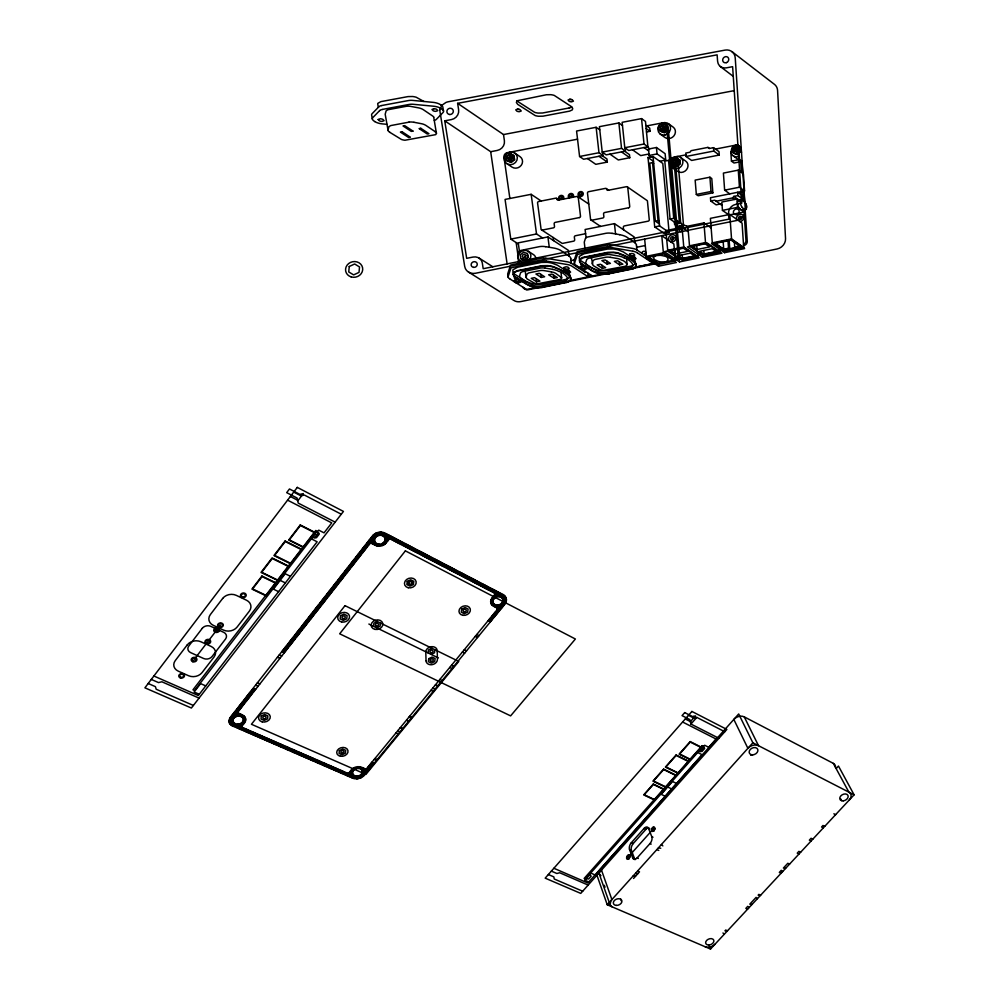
<?xml version="1.0" encoding="UTF-8"?>
<svg xmlns="http://www.w3.org/2000/svg" width="999" height="999" viewBox="0 0 999 999"><rect width="100%" height="100%" fill="white"/><g stroke="black" fill="none" stroke-linecap="round" stroke-linejoin="round"><path stroke-width="1.5" d="M373.564 626.311L373.901 623.189L377.335 621.578M380.432 623.101L380.082 626.223L376.648 627.822M428.121 652.946L428.509 649.899L431.88 648.326M434.865 649.787L434.478 652.822L431.106 654.395M513.361 274.35L514.46 272.402L517.282 271.116L541.87 266.134L547.652 266.021A31.568 28.047 -26.9 0 1 552.784 266.908C559.328 269.48 568.406 272.402 570.916 279.27A2.31 2.048 -29.3 0 1 570.604 280.195M514.622 276.673L526.535 284.315L531.743 286.288A32.093 28.834 -28.4 0 0 536.9 287.163L542.682 287.025L566.308 282.23C580.069 277.984 558.653 268.406 552.772 266.483A31.731 28.197 -26.9 0 0 547.602 265.597L541.795 265.709L517.045 270.717L513.736 272.452L513.611 275.437M580.881 266.596L580.869 267.195A2.06 1.836 -30.7 0 0 581.493 267.707L581.855 267.894A6.181 5.507 -31 0 0 584.103 268.331L585.701 267.957L585.751 267.095M630.044 256.606L628.895 257.705L630.669 259.128A9.041 7.992 -34.3 0 0 633.179 259.615L636.126 258.666L634.365 256.943A9.003 7.93 -33.4 0 0 631.855 256.443L629.969 257.205A2.06 1.823 -33.9 0 0 630.581 257.717L630.931 257.917A6.169 5.445 -34.2 0 0 633.154 258.341L634.74 257.979L634.802 257.118M570.417 276.985L565.946 279.383L542.295 284.178L536.513 284.303A32.13 28.884 -28.5 0 1 531.343 283.441L526.136 281.456L515.509 274.75A9.953 8.954 -26.5 0 1 513.374 272.952M635.764 263.661L631.318 266.034L607.941 270.779L602.247 270.891A32.005 28.496 -33.4 0 1 597.177 270.017L592.082 268.032L581.755 261.313A9.903 8.829 -31.6 0 1 579.695 259.503M514.772 280.045L513.636 281.156L515.509 282.567A9.116 8.179 -26.1 0 0 518.106 283.054L521.091 282.093L519.23 280.369A9.078 8.117 -25.3 0 0 516.633 279.87L514.722 280.644A2.073 1.861 -25.7 0 0 515.359 281.156L515.734 281.356A6.206 5.569 -26 0 0 518.031 281.78L519.642 281.406L519.68 280.544M564.46 269.942L563.311 271.041L565.147 272.465A9.078 8.104 -29.9 0 0 567.707 272.952L570.616 272.14L568.856 270.267A9.041 8.042 -29.1 0 0 566.296 269.78L564.398 270.542A2.073 1.848 -29.5 0 0 565.022 271.054M570.604 280.195L567.807 282.08A11.788 10.502 -29.3 0 1 566.183 282.517L543.631 287.138M297.752 500.911L303.334 493.606L299.862 494.368L289.473 488.973L286.688 492.644L297.078 498.014L298.214 503.084L335.152 522.14M194.068 659.627L220.417 625.237M277.41 580.244L315.759 530.494L317.22 531.243L278.883 580.956L261.014 572.427L272.103 557.954L288.798 566.208L277.722 580.581M729.794 193.856L724.637 190.172L723.401 173.089L738.273 170.142L743.431 173.888L744.555 190.921L710.451 197.727L710.714 201.011L714.76 200.2L716.196 201.211L732.629 197.927L733.865 196.391L737.874 195.592L743.219 199.425L739.023 200.462M718.93 738.311L690.933 724.05L696.815 717.394L724.787 731.743M635.089 859.652A5.145 2.935 -66.8 0 1 634.615 858.853L632.717 858.004L629.52 849.525A5.12 2.91 -66.6 0 1 631.343 842.694L644.068 828.446A5.12 2.935 -66.3 0 1 648.488 828.296L649.899 828.945M634.615 858.853L631.405 850.374A5.107 2.91 -66.6 0 1 633.229 843.556L645.941 829.32A5.12 2.935 -66.3 0 1 648.851 827.834M628.171 857.042L653.121 829.145M632.717 858.004A5.145 2.935 -66.8 0 0 637.125 857.929L649.987 843.581A5.157 2.96 -66.5 0 0 651.798 836.687L648.488 828.296M607.242 904.757L752.871 742.794L738.698 713.96L596.415 873.725L607.242 904.757L710.501 949.05L854.095 794.817L838.473 766.058L836.363 768.356M633.541 878.471L639.51 871.84L637.599 870.991M378.933 106.718L372.127 113.686A1.711 1.636 -13.4 0 0 371.628 115.11L372.365 119.006A2.16 2.06 -13.7 0 0 372.502 119.443L372.577 119.593A6.131 5.869 -14.3 0 0 374.762 121.516M379.632 110.627L372.839 117.582A1.711 1.636 -13.6 0 0 372.34 119.006M677.235 228.546L678.533 227.26A6.381 5.594 -37.5 0 1 687.861 227.435M676.286 229.77L677.26 228.808M517.045 100.787L516.358 102.497L517.719 104.371L535.177 115.572A21.154 19.793 -40 0 0 538.573 116.259L542.981 116.171L569.617 111.126L572.34 109.865L572.727 108.466L571.416 106.618L554.22 95.392A21.004 19.568 -38.4 0 0 550.824 94.68L546.391 94.755L517.045 100.787A7.992 7.53 -38.5 0 0 517.732 101.498L534.752 112.388A21.179 19.83 -40.3 0 0 538.161 113.087L542.569 112.999L569.243 107.954M506.955 160.727L510.864 162.025L514.21 159.328L513.648 155.32L509.74 154.008L506.393 156.718L506.955 160.727L511.388 162.375L514.735 159.678L513.648 155.32M660.414 131.156L664.123 132.467L667.482 129.795L667.12 125.799L663.398 124.488L660.052 127.16L660.414 131.156L664.61 132.817L667.956 130.145L667.12 125.799M520.829 258.641L524.6 259.802L527.847 257.218L527.322 253.459L523.538 252.285L520.292 254.87L520.829 258.641L525.099 260.127L528.346 257.542L527.322 253.459M679.495 159.678L679.832 163.574L676.997 166.546L680.307 163.923L679.969 160.015L675.836 158.404L672.514 161.039L673.788 168.444A6.543 5.832 -41.4 0 1 672.752 158.591M738.024 147.04L736.588 146.528L733.266 149.163L733.541 153.059L737.112 154.321L738.448 153.272M733.541 153.059L737.574 154.67L738.498 153.946M679.12 229.196L681.842 227.048L684.839 228.047M595.579 272.527A30.919 27.497 -33.2 0 0 602.26 273.963L604.87 274.113A20.417 18.119 -32.6 0 0 609.19 273.751L631.493 269.168A11.738 10.352 -33.7 0 0 633.104 268.743L635.888 266.858A2.298 2.023 -33.5 0 0 636.213 265.934C634.815 258.916 624.999 255.744 618.618 253.134A31.593 27.835 -31.4 0 0 613.548 252.235L607.829 252.335L584.215 257.093C581.643 257.243 577.797 259.765 580.182 262.537M514.922 277.073L514.173 277.71L514.91 278.596A5.907 5.307 -26 0 0 518.106 279.183M595.579 272.515C591.545 271.753 577.959 259.852 581.093 265.147A5.882 5.245 -31.1 0 0 584.24 265.746M743.206 200.799A3.309 2.872 -41.1 0 0 741.458 200.05L740.309 201.711L740.783 204.745A14.098 12.188 -41.7 0 0 742.307 207.53M727.197 931.118L724.999 930.793L725.699 930.032L727.472 930.818M752.01 904.457L749.812 904.132L756.081 897.389L757.417 898.663M760.351 895.504L758.154 895.166L758.878 894.392L760.639 895.204M785.564 868.431L783.366 868.069L787.824 863.286L789.572 864.123M633.141 875.948L635.489 876.31M658.403 847.864L660.751 848.238M696.815 717.394L693.905 718.106L688.486 715.334M332.28 769.267L336.201 768.318M333.928 769.979L337.849 769.03M376.923 759.914L374.188 759.44M335.564 770.691L339.485 769.742M337.212 771.415L341.121 770.466M371.116 763.186L373.414 762.624M338.848 772.127L342.757 771.178M352.372 768.843L360.402 766.895M369.98 764.56L373.876 763.623L372.065 762.025M340.484 772.839L344.393 771.89M351.086 770.254L354.657 769.392M358.616 768.431L362.187 767.569M368.856 765.946L372.739 764.997M342.12 773.551L346.029 772.602M349.95 771.64L353.109 770.878M360.651 769.043L363.798 768.281M367.719 767.319L371.603 766.383M343.756 774.25L347.652 773.301M348.826 773.026L352.572 772.115M361.675 769.904L365.422 768.993M366.583 768.706L370.467 767.756M345.379 774.962L352.535 773.226M362.212 770.878L369.343 769.143M347.015 775.674L352.897 774.237M362.337 771.94L368.206 770.516M348.639 776.385L353.696 775.149M362.038 773.126L367.07 771.89M350.274 777.085L355.157 775.898M361.076 774.462L365.946 773.276M351.898 777.796L364.81 774.65M353.634 778.471L363.574 776.048M356.668 778.833L361.026 777.771M302.385 756.268L306.356 755.319M304.058 757.005L308.029 756.043M305.731 757.729L309.702 756.767M307.405 758.453L311.363 757.504M309.078 759.178L313.037 758.229M310.739 759.902L314.697 758.953M312.412 760.626L316.371 759.677M314.073 761.35L318.032 760.401M315.746 762.075L319.692 761.126M317.407 762.799L321.353 761.85M319.068 763.523L323.002 762.574M320.716 764.247L324.663 763.286M322.377 764.959L326.311 764.01M324.038 765.684L327.972 764.735M325.686 766.408L329.62 765.446M327.335 767.12L331.268 766.171M328.983 767.831L332.917 766.882M330.632 768.556L334.565 767.607M271.89 743.019L275.911 742.057M273.601 743.768L277.622 742.806M275.312 744.505L279.32 743.543M277.01 745.242L281.031 744.292M278.721 745.991L282.729 745.029M280.419 746.728L284.428 745.766M282.118 747.464L286.126 746.503M283.816 748.201L287.824 747.24M411.551 717.769L408.816 717.27M285.514 748.938L289.51 747.989M287.213 749.675L291.209 748.726M288.898 750.411L292.894 749.462M290.597 751.148L294.58 750.187M292.282 751.885L296.266 750.923M293.968 752.622L297.952 751.66M295.654 753.346L299.638 752.397M402.834 728.383L400.099 727.896M297.34 754.083L301.323 753.121M299.026 754.807L302.997 753.858M300.699 755.544L304.67 754.582M240.796 729.507L244.867 728.533M242.532 730.257L246.603 729.295M244.28 731.018L248.339 730.057M437.937 685.664L435.202 685.139M246.016 731.768L250.075 730.806M247.752 732.529L251.81 731.568M249.488 733.278L253.546 732.317M251.224 734.04L255.282 733.079M252.959 734.789L257.005 733.828M254.695 735.539L258.741 734.577M256.418 736.288L260.464 735.326M258.142 737.05L262.188 736.088M259.865 737.799L263.911 736.837M261.588 738.548L265.634 737.587M263.311 739.285L267.345 738.323M265.035 740.034L269.068 739.073M266.745 740.783L270.779 739.822M268.469 741.533L272.49 740.571M270.18 742.269L274.201 741.32M235.577 710.664L239.685 709.702M234.44 712.125L238.536 711.151M233.291 713.573L237.4 712.612M232.155 715.034L238.998 713.423M231.019 716.483L240.747 714.198M230.007 717.906L236.613 716.358M237.587 716.121L242.495 714.972M229.395 719.243L233.828 718.194M240.984 716.508L243.868 715.821M229.083 720.504L233.104 719.542M242.32 717.369L244.792 716.795M229.033 721.69L232.979 720.754M243.057 718.381L245.379 717.831M229.258 722.814L233.291 721.865M243.356 719.492A5.232 4.033 -10 0 0 235.277 716.945A5.232 4.033 -10 0 0 235.864 723.925A5.232 4.033 -10 0 0 243.356 719.492L245.692 718.943M229.695 723.763L231.93 725.649L352.635 778.121A8.504 6.431 -14.2 0 0 364.298 775.274L504.72 604.395A8.716 7.005 -19.4 0 0 503.096 594.58L385.052 533.104A9.116 7.542 -14.5 0 0 372.452 535.914L230.719 716.87A10.839 8.367 -10.1 0 0 229.62 718.668L229.021 721.34L229.695 723.763L234.028 722.876M243.232 720.691L245.704 720.117M230.632 724.849L235.352 723.738M242.52 722.04L245.392 721.365M232.043 725.699L238.661 724.138M239.835 723.85L244.643 722.714M233.791 726.46L243.506 724.163M235.552 727.222L242.37 725.611M237.3 727.984L241.371 727.022M239.048 728.746L243.119 727.771M252.772 688.711L255.719 689.248M251.636 690.172L255.132 689.347M250.474 691.645L254.595 690.684M249.325 693.106L253.446 692.145M248.177 694.58L252.297 693.618M247.028 696.041L251.136 695.079M245.879 697.514L249.987 696.553M244.73 698.975L248.838 698.014M243.581 700.436L247.702 699.475M242.445 701.897L246.553 700.936M241.296 703.371L245.404 702.397M240.147 704.832L244.256 703.858M239.011 706.293L243.107 705.319M237.862 707.754L241.97 706.78M236.726 709.203L240.821 708.241M497.814 608.878L501.798 607.954M496.603 610.352L500.586 609.44M495.392 611.825L499.375 610.913M494.193 613.311L498.164 612.387M492.982 614.772L496.953 613.861M491.77 616.246L495.741 615.322M490.559 617.719L494.53 616.795M489.36 619.193L493.319 618.269M492.12 619.742L488.236 620.641L490.447 621.765M489.835 621.453L490.909 621.203M294.73 635.139L298.876 634.19M489.26 590.397L493.269 589.472M293.556 636.638L297.702 635.689M490.884 591.233L494.88 590.309M292.382 638.149L296.528 637.187M492.495 592.07L496.503 591.146M291.196 639.647L295.342 638.698M494.105 592.907L498.114 591.982M290.022 641.146L294.168 640.197M495.429 593.818L499.712 592.819M288.848 642.644L292.994 641.695M494.205 595.304L501.323 593.656M287.675 644.155L291.82 643.194M492.994 596.79L502.934 594.492M286.501 645.654L290.647 644.692M491.808 598.264L495.729 597.365M498.826 596.653L504.308 595.379M285.327 647.14L289.473 646.191M491.046 599.65L493.768 599.025M501.173 597.315L505.257 596.366M284.153 648.638L288.299 647.689M490.696 600.936L493.081 600.387M502.26 598.264L505.906 597.414M282.979 650.137L287.125 649.175M490.659 602.147L492.919 601.623M502.834 599.45A5.107 4.108 -19.4 0 1 496.366 605.044A5.107 4.108 -19.4 0 1 494.58 598.139A5.107 4.108 -19.4 0 1 502.834 599.45L506.306 598.526M282.23 651.535L285.951 650.674M490.896 603.296L493.181 602.772M502.934 600.511L506.456 599.7M283.229 652.522L284.777 652.172M491.421 604.37L493.868 603.808M502.634 601.785L506.368 600.911M492.282 605.382L495.192 604.707M501.698 603.196L506.018 602.197M279.033 655.182L281.98 655.744M493.531 606.243L498.064 608.578L366.109 769.292L361.526 767.269A7.255 5.495 -14.2 0 0 351.536 769.705L348.339 773.601L241.296 726.985L244.505 722.901A7.617 5.882 -10 0 0 242.295 714.872L237.337 712.687L370.479 542.857L375.399 545.392A7.78 6.431 -14.5 0 0 386.126 542.994L389.598 538.573L495.554 593.656L492.107 597.864A7.43 5.969 -19.4 0 0 493.531 606.243L505.332 603.546M495.192 607.092L504.22 605.007M496.79 607.916L503.009 606.48M313.686 610.938L317.844 609.989M463.149 576.81L467.207 575.886M312.487 612.462L316.658 611.513M464.797 577.672L468.843 576.748M311.301 613.985L315.459 613.024M466.433 578.521L470.492 577.597M310.115 615.496L314.273 614.547M468.081 579.383L472.127 578.458M308.928 617.02L313.087 616.058M469.717 580.232L473.763 579.308M307.742 618.531L311.9 617.582M471.366 581.081L475.399 580.157M306.556 620.042L310.714 619.093M473.002 581.93L477.035 581.006M305.369 621.553L309.528 620.604M474.637 582.779L478.671 581.855M304.183 623.076L308.341 622.115M476.261 583.628L480.294 582.704M302.997 624.587L307.155 623.626M477.897 584.477L481.93 583.553M301.81 626.098L305.969 625.137M479.52 585.327L483.553 584.403M300.637 627.609L304.782 626.648M481.156 586.176L485.177 585.252M299.45 629.108L303.609 628.159M482.779 587.025L486.8 586.101M298.276 630.619L302.422 629.67M484.403 587.862L488.424 586.937M297.09 632.13L301.236 631.168M486.026 588.711L490.034 587.787M295.916 633.628L300.062 632.679M487.649 589.547L491.658 588.623M332.829 586.5L337 585.551M436.563 562.999L440.659 562.062M331.618 588.036L335.801 587.087M438.236 563.861L442.332 562.937M330.419 589.572L334.603 588.623M439.91 564.735L444.006 563.811M329.22 591.108L333.391 590.159M441.583 565.609L445.679 564.672M328.022 592.632L332.192 591.683M443.256 566.47L447.34 565.546M326.823 594.168L330.994 593.219M444.917 567.345L449.013 566.408M325.624 595.691L329.795 594.742M446.59 568.206L450.674 567.282M324.425 597.227L328.596 596.278M448.251 569.068L452.335 568.144M323.226 598.751L327.397 597.802M449.912 569.942L453.996 569.005M322.04 600.274L326.198 599.325M451.573 570.804L455.656 569.867M320.841 601.81L325 600.861M453.234 571.665L457.305 570.741M319.643 603.334L323.813 602.385M454.895 572.527L458.966 571.603M318.456 604.857L322.615 603.908M456.543 573.389L460.614 572.452M317.257 606.381L321.416 605.431M458.204 574.238L462.262 573.314M316.071 607.904L320.229 606.955M459.852 575.099L463.911 574.175M314.872 609.427L319.031 608.466M461.501 575.961L465.559 575.037M352.16 561.813L356.356 560.864M409.49 548.926L413.636 547.989M350.949 563.361L355.144 562.412M411.188 549.812L415.334 548.876M349.737 564.91L353.921 563.96M412.899 550.699L417.045 549.762M348.526 566.458L352.709 565.509M414.597 551.585L418.743 550.649M347.315 568.006L351.498 567.057M416.296 552.459L420.442 551.535M346.104 569.555L350.287 568.606M418.007 553.346L422.14 552.41M344.892 571.103L349.076 570.154M419.692 554.233L423.826 553.296M343.681 572.639L347.864 571.703M421.391 555.107L425.524 554.183M342.47 574.188L346.653 573.239M423.089 555.993L427.21 555.057M341.258 575.724L345.442 574.787M424.775 556.868L428.896 555.943M340.06 577.272L344.23 576.323M426.461 557.742L430.581 556.818M338.848 578.808L343.032 577.872M428.159 558.628L432.267 557.692M337.637 580.357L341.82 579.408M429.845 559.502L433.953 558.566M336.438 581.893L340.622 580.943M431.518 560.377L435.639 559.44M335.227 583.428L339.41 582.479M433.204 561.251L437.312 560.314M334.028 584.964L338.211 584.015M434.89 562.125L438.986 561.188M371.703 536.863L386.113 533.653M370.479 538.436L375.699 537.262M382.629 535.714L387.849 534.552M369.243 539.997L374.8 538.761M384.041 536.688L389.573 535.452M368.019 541.558L374.538 540.109M384.815 537.812L391.308 536.363M366.795 543.119L374.737 541.346M385.127 539.023L393.044 537.262M365.572 544.692L369.78 543.743M371.478 543.369L375.374 542.494M384.99 540.347L388.886 539.472M390.584 539.098L394.767 538.161M364.348 546.253L368.556 545.304M373.214 544.268L376.586 543.518M384.303 541.783L387.662 541.033M392.307 539.997L396.491 539.06M363.124 547.814L367.332 546.865M374.962 545.167L379.17 544.218M382.23 543.531L386.438 542.594M394.043 540.896L398.214 539.959M361.913 549.363L366.109 548.426M376.998 545.991L384.915 544.218M395.766 541.783L399.937 540.846M360.689 550.924L364.885 549.987M397.49 542.682L401.66 541.745M359.465 552.484L363.661 551.548M399.2 543.581L403.371 542.644M358.254 554.045L362.437 553.096M400.924 544.467L405.082 543.531M357.03 555.594L361.226 554.657M402.634 545.367L406.805 544.43M355.806 557.155L360.002 556.206M404.358 546.253L408.516 545.317M354.595 558.703L358.791 557.767M406.069 547.14L410.227 546.216M353.384 560.252L357.567 559.315M407.779 548.039L411.925 547.102M375.337 533.466L381.456 532.105M372.989 535.277L384.315 532.754M536.613 281.755L539.935 281.081L534.565 277.647L531.231 278.334L536.613 281.755L536.188 278.684M553.983 278.209L557.305 277.535L551.972 274.113L548.638 274.787L553.983 278.209L553.571 275.137M602.397 268.344L605.681 267.67L600.461 264.248L597.165 264.91L602.397 268.344L602.035 265.272M619.567 264.847L622.852 264.173L617.669 260.739L614.373 261.413L619.567 264.847L619.23 261.775M675.324 253.921L687.924 251.348L683.366 248.239L670.741 250.811L675.324 253.921L674.962 249.95M697.065 249.488L709.615 246.928L705.107 243.818L692.532 246.378L697.065 249.488L696.728 245.517M588.149 276.199L591.558 275.499M653.246 262.899L655.494 262.437M675.162 258.416L678.371 257.767L679.869 258.778L668.131 127.01A3.984 3.584 -43.4 0 0 666.783 124.6L665.209 123.464M697.801 253.796L700.374 253.271M719.43 249.375L721.241 249.013M587.774 273.039L588.224 276.835L570.404 280.482A3.759 3.334 -29.2 0 1 569.355 281.368M734.702 246.978L739.485 245.991L731.118 240.16L715.309 243.381L723.726 249.213L728.521 248.239L729.794 249.126L735.976 247.864L734.702 246.978L734.377 242.432M697.901 254.945L701.685 254.171M719.517 250.537L722.539 249.912M743.593 245.617L743.905 245.542A3.796 3.259 -39.2 0 0 747.264 241.408L745.154 209.74M509.577 278.733L526.535 289.448L536.588 287.387A23.414 20.979 -28 0 0 543.631 287.188A20.504 18.357 -27.9 0 1 539.248 287.5L528.171 289.785A3.834 3.422 -26.3 0 1 525.399 289.323L523.788 288.311M604.87 274.113L569.355 281.368A9.253 8.242 -29.3 0 1 566.183 282.48M631.493 269.131A9.228 8.129 -33.6 0 0 634.652 268.069L657.005 263.461M648.688 256.968L658.216 263.374L673.101 260.327M675.274 259.728L695.891 255.669M690.409 246.341L702.147 254.383L718.718 250.999M714.547 243.057L724.337 249.85L741.445 246.353M682.504 258.791L695.054 256.231L690.534 253.134L677.946 255.694L682.504 258.791L682.155 254.845M704.17 254.358L716.683 251.81L712.2 248.714L699.662 251.273L704.17 254.358L703.845 250.412M675.386 260.976L663.386 252.847L661.775 235.739L673.85 243.981L675.386 260.976L658.466 264.435L636.987 250.012M697.602 251.373L698.051 256.768L682.105 260.027L667.707 250.262L665.883 230.594L682.055 227.335L688.299 231.656M719.305 247.665L719.655 252.347L703.758 255.594L689.51 245.829L687.836 226.161L703.933 222.914L711.151 227.959M743.706 247.427L724.6 251.336L712.312 242.832L710.401 218.344L729.782 214.435L742.07 223.127L743.706 247.427L731.543 238.911L712.312 242.832M658.491 266.209L676.373 262.537L663.636 253.921L645.641 257.592L658.491 266.209L658.216 263.374M679.507 261.9L699.138 257.879L684.128 247.615L664.36 251.636L679.507 261.9L679.258 259.066L667.394 251.024M702.372 257.218L721.915 253.222L707.067 242.944L687.387 246.953L702.372 257.218L702.147 254.383M724.55 252.685L744.617 248.576L731.73 239.56L711.55 243.681L724.55 252.685L724.337 249.85M607.642 247.677L577.534 254.42A1.274 1.136 -30.9 0 0 577.335 254.782L574.512 263.062A1.261 1.124 -30.4 0 0 574.462 263.561L574.113 260.764A1.261 1.124 -30.5 0 1 574.163 260.264L576.997 251.973A1.274 1.149 -31.1 0 1 577.185 251.611L607.317 244.867M570.966 260.589L574.275 259.915M636.638 247.277L644.23 245.742A5.145 4.533 -34.8 0 1 645.292 245.642M667.707 250.262L683.766 246.99L698.051 256.768M689.51 245.829L705.519 242.57L719.655 252.347M541.296 277.435L544.63 276.76L539.26 273.326L535.926 274.001L541.296 277.435L540.884 274.363M607.092 264.048L610.389 263.374L605.182 259.94L601.873 260.602L607.092 264.048L606.743 260.976M663.386 252.847L646.365 256.318L644.655 239.198M635.701 267.108L653.309 263.536L653.034 260.789M710.714 201.011L716.121 204.845L720.179 204.033L722.052 204.945M585.601 233.704L575.461 235.739A1.286 1.161 -31.7 0 0 574.35 237.15L574.675 239.748A1.286 1.161 -31.4 0 1 573.576 241.171L562.762 243.344A1.286 1.161 -30.5 0 1 561.838 243.169L541.545 229.87M653.696 163.449L652.534 162.625L649.787 163.162L655.356 221.179L658.054 220.629L659.19 221.416M670.079 219.068L673.751 218.331L679.382 222.228L674.288 164.473L668.543 160.377L664.797 161.114L670.079 219.068L675.724 222.964L679.382 222.228M739.21 200.599L736.975 199.001L721.84 202.023L722.452 210.377L737.549 207.342L744.068 211.988L730.257 214.76M654.707 226.923L659.615 225.936L669.118 232.455L662.787 163.436L653.034 156.518L648.014 157.492L654.707 226.923L664.235 233.441L669.118 232.455M742.632 210.24L746.415 209.128L746.315 205.057A14.048 12.2 -40.5 0 0 744.804 202.273L743.268 200.737L742.682 191.296M674.387 222.053L674.6 224.375L680.706 223.139L683.503 225.087L678.296 165.06L675.424 163.024L672.939 163.511M683.503 225.087L677.409 226.311L674.6 224.375M696.328 194.43L711.013 191.508L712.874 192.832L711.788 178.546L709.914 177.198L695.154 180.12L696.328 194.43L698.189 195.754L712.874 192.832M724.637 190.172L739.435 187.225L744.555 190.921M541.221 201.024L531.156 194.318L505.069 199.425L510.789 239.111L536.525 233.978L542.657 237.987M570.804 258.341A5.457 4.883 -29.9 0 0 568.955 256.019L568.306 250.287L547.914 236.925L518.231 242.869L519.405 251.149A1.936 1.748 -27 0 0 518.668 252.098L517.744 255.17A2.185 1.973 -26.9 0 0 517.694 256.006L518.656 262.762M619.655 234.728A23.876 21.154 -32.9 0 1 626.46 236.925L634.777 242.595L634.24 237L614.435 223.626L585.102 229.495L586.088 237.75A1.936 1.723 -32.3 0 0 585.339 238.699L584.378 241.77A2.173 1.948 -32.1 0 0 584.303 242.595L585.102 249.35M741.445 200.15L737.549 201.411L737.761 205.357A14.098 12.2 -41.6 0 0 739.285 208.129L740.808 209.665A3.297 2.86 -40.9 0 0 742.619 210.339M685.938 154.845L673.801 157.218A3.934 3.509 -41.4 0 0 670.391 161.576L670.391 161.701M715.484 149.076L735.838 145.105A3.934 3.447 -44.2 0 1 739.784 148.002L739.997 151.211M659.715 161.264L665.721 160.09L665.134 153.696L656.443 147.49L648.488 149.038L649.113 155.457L651.123 156.893M686.063 156.468L713.773 151.049L719.268 155.045L719.018 151.661L713.523 147.652L709.39 148.464L707.941 147.402L691.146 150.674L689.897 152.26L685.789 153.059L686.063 156.468L691.62 160.452L719.268 155.045M741.495 152.31L738.948 150.437L730.818 152.023L731.455 161.164L734.003 163.012L742.107 161.426L739.56 159.565L731.455 161.164M599.762 129.858L596.128 127.298L576.573 131.031L579.582 156.481L598.975 152.735L602.946 155.507L602.572 152.035M622.477 125.512L618.881 122.939L599.412 126.661L602.222 152.098L621.54 148.364L625.474 151.136L625.149 147.989M624.787 147.727L644.018 144.006L647.914 146.791L645.479 121.441L641.545 118.606L622.152 122.315L624.787 147.727L628.721 150.512L647.914 146.791M602.946 155.507L583.603 159.253L579.582 156.481M625.474 151.136L606.206 154.87L602.222 152.098M602.185 155.657L606.98 158.991L607.33 162.1L595.791 164.335L587.387 158.516M624.712 151.286L629.47 154.633L629.782 157.73L618.306 159.965L609.977 154.146M648.963 153.996L640.721 155.607L632.479 149.775M649.113 155.457L657.042 153.921L665.721 160.09M577.534 139.186L507.355 152.66A3.996 3.721 -31.3 0 0 503.983 157.143L509.877 198.489M646.653 125.924L662.424 122.889A3.984 3.584 -43.4 0 1 666.558 125.874L678.371 257.767M646.49 131.98L650.062 131.294L649.762 128.147L645.854 125.35M457.629 103.334L717.132 54.845L717.594 61.239A8.691 7.742 -50.1 0 0 726.285 67.87L732.617 66.683L741.807 203.147L735.751 204.358A8.192 7.105 -40.5 0 0 728.533 213.361L728.945 219.143L483.191 268.719L482.292 262.899A8.304 7.517 -22.9 0 0 473.026 257.055L466.67 258.329L444.742 120.842L451.398 119.593A8.716 8.304 -28 0 0 458.628 109.778L457.629 103.334L503.521 134.553L734.228 90.634M444.742 120.842L490.684 151.698L497.215 150.449A8.591 8.042 -31.2 0 0 504.408 140.834L503.521 134.553M408.991 122.153L391.333 125.462A6.593 6.281 -16.9 0 0 390.609 125.637L389.011 126.623A1.299 1.236 -16.6 0 0 388.836 126.998L388.074 129.82A1.299 1.236 -16.4 0 0 388.049 130.345L385.239 114.535A1.311 1.249 -16.1 0 1 385.252 114.011L386.026 111.164A1.311 1.249 -16.4 0 1 386.201 110.777L387.575 109.865A6.281 6.006 -16.7 0 1 388.524 109.615L406.281 106.306A13.624 12.999 -20.1 0 1 411.288 106.506L418.381 107.83A13.724 13.087 -21.5 0 1 423.189 109.603L432.33 115.784A4.645 4.421 -24 0 1 433.741 117.145M381.63 105.532L408.678 100.512A15.247 14.573 -20.8 0 1 412.937 100.424L433.017 102.348A20.292 19.306 -24 0 1 438.911 103.809L440.609 104.683M382.317 109.44L409.34 104.408A15.222 14.535 -20.8 0 1 413.598 104.333L433.641 106.231A20.267 19.256 -23.8 0 1 439.535 107.692L441.233 108.566M569.705 99.313L568.031 100.025L569.155 101.299A6.556 6.081 -42.1 0 0 571.528 101.836L573.463 101.149L572.34 99.863A6.531 6.056 -40.9 0 0 569.954 99.326L569.705 99.313A6.531 6.069 -42.3 0 0 571.503 99.563M517.42 109.166L515.734 109.865L516.895 111.151A6.556 6.156 -37.1 0 0 519.305 111.688L521.253 110.989L520.104 109.703A6.531 6.131 -35.8 0 0 517.682 109.178L517.42 109.166A6.543 6.144 -37.3 0 0 519.243 109.403M567.644 271.691L569.255 271.303L569.305 270.454M434.003 108.716L431.968 109.453L433.216 110.789A6.818 6.518 -26.3 0 0 435.789 111.351L437.812 110.627L436.575 109.278A6.806 6.481 -25 0 0 434.003 108.729M539.248 287.525L536.588 287.387A31.044 27.872 -28.4 0 1 529.77 285.951L514.098 276.149M386.975 124.313L382.442 123.901A20.542 19.73 -16 0 1 376.461 122.452L374.725 121.591M545.916 258.254L566.883 261.738A13.324 11.863 -29.2 0 1 571.403 263.286M546.291 261.051L567.232 264.535A13.312 11.838 -29.1 0 1 571.753 266.071L588.224 276.835M545.017 268.044L552.672 269.33M551.273 271.828L544.443 270.679A12.612 11.251 -27.3 0 0 539.86 270.617L529.258 272.802A6.106 5.47 -26.7 0 0 528.596 272.977L527.035 274.001L526.123 276.935A1.299 1.161 -26.6 0 0 526.073 277.347L527.022 278.808A6.718 6.019 -27 0 0 527.597 279.233L534.378 283.092A15.047 13.474 -27.8 0 0 538.036 283.704L560.551 279.345L561.688 278.059L561.026 272.927M632.891 251.211L612.337 247.702A13.249 11.738 -32.5 0 0 607.629 247.627M610.339 257.305L617.032 258.466A13.874 12.238 -32.2 0 1 621.603 260.065C623.95 260.24 630.182 265.472 624.862 266.346L603.758 270.292A14.985 13.299 -32.5 0 1 600.162 269.668L593.568 265.809A6.693 5.944 -31.8 0 1 593.006 265.397L591.371 257.692M545.766 246.666L553.471 247.989A23.976 21.441 -28.3 0 1 560.402 250.237L569.018 255.944M612.125 233.329L619.68 234.665M413.986 122.278L421.029 123.626A13.661 12.95 -21.2 0 1 425.811 125.362L434.89 131.468M672.864 164.947L676.997 166.546M548.364 874.525L553.871 876.897L554.22 878.995L582.679 891.233M588.161 885.089L559.715 872.764L556.868 873.501L551.361 871.116M586.201 878.695L588.636 879.008L591.183 876.148L589.71 874.749M588.786 881.955L584.827 880.231L591.083 873.201L595.042 874.937M553.871 868.268L587.849 883.004L702.097 754.707L698.089 752.709L699.537 751.073L700.699 751.648L704.395 747.489L703.246 746.915L704.695 745.266L708.703 747.289L716.071 739.023L682.604 722.015M722.964 932.991L724.3 934.227M148.189 683.491L155.407 686.65L156.194 689.248L193.381 705.444M199.063 698.114L161.888 681.793L158.504 682.579L151.286 679.42M199.288 694.293L194.118 692.02L200.599 683.616L205.769 685.901M153.883 676.011L198.314 695.541L317.133 541.795L311.863 539.11L313.374 537.15L314.897 537.924L318.768 532.904L317.245 532.13L318.768 530.157L324.038 532.854L331.743 522.902L287.575 500.149M637.562 874.013L636.088 872.664M374.925 758.541L377.21 759.552M257.867 686.5L255.844 684.79M637.125 857.929L638.311 858.466M629.52 849.525L631.405 850.374M257.405 682.792L259.89 683.915M631.343 842.694L633.229 843.556M397.952 730.506L399.775 732.105M656.88 849.562L658.778 850.424M662.849 845.903L661.388 844.542M649.987 843.581L651.173 844.13M651.798 836.687L652.984 837.237M277.447 657.205L279.932 658.353M644.068 828.446L645.941 829.32M406.655 719.904L408.479 721.515M284.166 652.959L282.143 651.211M409.565 716.358L411.85 717.407M747.602 909.202L745.841 908.391L747.751 906.343L749.088 907.604M395.954 732.929L398.226 733.99M781.081 873.238L779.32 872.414L781.268 870.316L782.592 871.628M654.32 799.512L644.255 794.729L653.346 784.465L663.398 789.297M433.004 687.811L434.815 689.46M430.969 690.297L433.241 691.383M665.134 796.215L661.213 794.342L672.489 781.493L676.51 783.441M667.22 786.8L671.628 788.923M665.609 786.812L653.521 780.993L663.648 769.555L675.724 775.436M800.661 852.209L798.9 851.373L797.239 853.158L799 853.995M265.821 595.279L252.61 588.923L262.063 576.585L275.274 583.016M439.86 679.457L442.132 680.556M278.596 591.67L273.451 589.173L285.165 573.726L290.447 576.323M277.585 580.032L261.701 572.277L272.24 558.516L288.124 566.358M451.486 665.309L453.758 666.42M811.088 841.008L809.34 840.159L811.076 838.286L812.824 839.148M449.737 667.432L452.01 668.543M678.009 772.851L665.946 766.957L676.136 755.456L688.186 761.413M279.558 580.082L285.352 582.917M368.881 624.038L438.361 657.941M462.425 651.985L464.697 653.109M690.159 759.19L679.67 753.995L690.247 742.045L700.724 747.314M824.737 826.348L822.989 825.486L821.578 827.01L823.326 827.871M290.509 563.261L274.625 555.394L285.252 541.545L301.111 549.5M464.248 649.762L466.521 650.886M476.76 634.527L479.021 635.676M700.998 748.8L702.547 749.575M475.262 636.351L477.534 637.487M701.198 751.086L701.972 751.473L704.657 748.451L703.895 748.064M699.35 750.661L700.898 751.435M611.875 906.755L610.089 904.819L599.213 873.8L599.875 870.104A9.091 6.494 -21.3 0 1 600.961 868.618L611.888 899.587A9.278 6.531 -21.4 0 0 610.789 901.086L610.089 904.819M702.659 746.94L704.195 747.714M303.172 546.828L289.36 539.885L300.399 525.499L314.198 532.517M833.878 813.785L835.614 814.672M314.797 534.39L316.833 535.414M315.434 537.237L316.446 537.749L319.255 534.115L318.244 533.603M313.074 536.625L315.11 537.649M685.277 718.98L690.696 721.74L690.933 724.05M316.533 532.142L318.569 533.179M693.156 716.47L694.717 717.27M600.973 875.736L599.213 873.8M752.871 742.794L854.095 794.817M290.372 496.491L297.54 500.187M293.718 492.082L300.886 495.791L304.358 495.042L341.271 514.223M565.022 271.066L565.384 271.253A6.194 5.519 -29.8 0 0 567.644 271.678M744.243 716.857L758.503 745.679A7.867 5.757 -26 0 0 747.889 748.326L733.828 719.43A7.705 5.719 -26 0 1 744.243 716.857L833.316 763.373A7.443 5.345 -27.6 0 1 835.551 767.382M468.469 272.053L513.886 300.449A9.565 8.541 -25.5 0 0 520.816 301.586L777.135 248.963A9.466 8.067 -40.2 0 0 785.539 238.686L777.572 90.472A10.027 8.779 -48.4 0 0 774.475 84.378L731.992 51.673M479.108 258.092L492.844 266.783M510.789 239.111L518.394 244.031M520.467 261.201A6.444 5.819 -27.2 0 1 519.617 253.059A6.444 5.819 -27.2 0 1 528.334 251.298L533.454 254.595A6.444 5.794 -27.4 0 1 535.814 258.104M389.635 132.218L401.498 139.485A16.858 16.071 -19.8 0 0 404.982 140.235L435.826 134.615L436.426 133.317L433.703 117.158M624.45 258.142C628.059 258.341 638.061 266.521 629.732 267.932L606.83 272.577L602.622 272.665A23.639 21.004 -32.8 0 1 598.863 272.015L587.562 265.647L585.639 263.162A1.698 1.511 -31.1 0 1 585.714 262.625L586.8 259.365L588.361 258.341A6.131 5.445 -31.2 0 1 589.023 258.179L606.418 254.645A12.637 11.176 -32.1 0 1 610.926 254.733L618.456 255.981A18.244 16.084 -32.2 0 1 624.487 258.092M637.275 252.797L653.309 263.536L635.676 267.145A3.746 3.297 -33.5 0 1 634.627 268.019M506.855 163.636L512.075 167.133A6.656 6.169 -31.7 0 0 521.203 165.359A6.656 6.169 -31.7 0 0 520.004 156.631L514.797 153.109M591.008 220.005L600.536 226.398M556.493 198.376L558.916 200M423.851 101.448L416.183 97.228A21.341 20.392 -20.5 0 0 412.624 96.516L408.017 96.591L380.919 101.623L377.859 103.322A1.573 1.511 -14.8 0 0 377.734 103.996L378.321 107.343M577.784 196.641L588.773 204.058M655.356 221.179L659.427 223.976M606.256 188.574L608.628 190.197M627.322 186.875L647.015 200.487A1.299 1.149 -37.6 0 1 647.452 201.261L649.263 219.743A1.286 1.136 -36.6 0 1 648.151 221.166L624.437 225.911A1.286 1.149 -35 0 0 623.326 227.335L623.588 229.807M686.588 226.149L688.299 227.347M598.963 156.281L607.33 162.1M621.503 151.91L629.782 157.73M716.196 201.211L721.59 205.045M648.014 157.492L653.496 161.376M722.452 210.377L728.546 214.685M647.152 146.928L649.762 148.789M672.802 167.894L677.759 171.416A6.543 5.807 -41.3 0 0 686.538 169.693A6.543 5.807 -41.3 0 0 685.814 161.189L680.856 157.642M643.955 147.552L648.676 150.899M733.865 196.391L739.21 200.225M732.629 197.927L734.752 199.438M660.189 134.053L665.059 137.55A6.631 5.944 -43.2 0 0 673.95 135.827A6.631 5.944 -43.2 0 0 673.189 127.135L668.319 123.601M743.006 196.141L737.649 192.295L737.874 195.592M646.153 128.496L650.062 131.294M707.941 147.402L709.39 148.464M733.254 155.881L738.074 159.403A6.531 5.719 -44 0 0 738.898 159.89M738.536 145.654L739.872 146.641A3.934 3.447 -44.1 0 1 741.121 148.988L741.333 152.185M720.379 66.571L733.266 76.374M743.83 209.053L742.307 207.53M580.856 263.224L592.419 270.879L597.502 272.864A31.968 28.447 -33.3 0 0 602.572 273.738L608.266 273.626L631.618 268.881C644.892 264.71 623.963 255.457 618.618 253.559A31.431 27.685 -31.4 0 0 613.586 252.66L607.892 252.759L583.578 257.692L580.319 259.403L579.882 262M580.357 262.7L581.093 263.586M513.673 275.612L514.348 276.523M579.944 262.175L580.594 263.074M513.923 275.986L513.161 274.513M579.845 267.857L581.605 269.106A9.066 8.067 -31.1 0 0 584.153 269.605L587.112 268.644L585.314 266.92A9.028 8.017 -30.2 0 0 582.767 266.433L580.469 266.745L579.845 267.857A2.16 1.923 -30.4 0 1 579.083 268.344M833.316 763.373L848.875 792.132A7.592 5.37 -27.6 0 1 849.2 800.087M840.708 798.875L841.645 800.624M709.365 946.253L710.501 949.05M620.641 899L621.316 900.886M604.345 885.301L605.019 887.224M561.663 277.809L555.931 273.464A13.936 12.4 -27.7 0 0 551.261 271.89M434.315 120.38A4.283 4.083 -24.9 0 0 436.238 119.48L443.007 112.55A1.686 1.611 -26.6 0 0 443.531 111.139L442.882 107.268A2.135 2.048 -26.8 0 0 442.757 106.818L442.682 106.668A6.081 5.807 -26.1 0 0 440.571 104.745M490.684 151.698L507.117 263.898M509.627 278.646A3.771 3.384 -25.5 0 1 508.016 277.073L507.717 274.226A1.274 1.136 -25.3 0 1 507.754 273.714L510.464 265.409A1.286 1.161 -25.9 0 1 510.651 265.047L541.133 258.229A13.324 11.926 -27.9 0 1 545.891 258.304M513.386 274.7L512.824 270.679A2.323 2.085 -25.9 0 1 513.049 269.742L517.607 267.22L541.371 262.437L547.152 262.337A31.606 28.109 -27 0 1 552.31 263.224L557.467 265.222L567.782 271.865A11.239 10.002 -28.7 0 1 569.243 273.002L570.916 278.783M516.158 242.582L517.882 254.72M525.199 271.116L526.086 277.435M531.156 194.318L536.525 233.978M547.914 236.925L549.275 247.265M553.171 237.5L553.583 240.647M570.691 258.391L571.303 263.274L585.377 272.44L585.252 271.391M579.67 261.251L579.208 257.243A2.31 2.06 -31 0 1 579.457 256.306L583.99 253.796L607.467 249.076L613.174 248.976A31.468 27.747 -31.6 0 1 618.219 249.875L623.251 251.885L633.279 258.541A11.201 9.865 -33.1 0 1 634.69 259.678L636.226 265.447M596.128 127.298L598.975 152.735M614.435 223.626L615.559 233.941M626.61 259.578L627.147 264.548M618.881 122.939L621.54 148.364M636.413 245.092L636.912 249.962M746.802 207.23L746.603 205.994A13.412 11.638 -40.5 0 0 744.63 202.085A9.428 8.179 -40.7 0 0 743.281 200.724M641.545 118.606L644.018 144.006M653.034 156.518L659.615 225.936M652.534 162.625L658.054 220.629M656.443 147.49L657.042 153.921M676.086 225.399L676.36 228.484M668.543 160.377L673.751 218.331M682.055 227.335L683.766 246.99M675.424 163.024L680.706 223.139M672.939 160.702L672.727 158.329A6.543 5.832 -41.4 0 1 680.968 157.73A6.543 5.832 -41.4 0 1 681.68 165.709A6.543 5.832 -41.4 0 1 673.613 168.319M703.933 222.914L705.519 242.57M709.914 177.198L711.013 191.508M723.176 241.77L723.726 249.213M713.523 147.652L713.773 151.049M729.17 240.547L729.794 249.126M727.971 240.796L728.521 248.239M729.782 214.435L731.543 238.911M736.975 199.001L737.549 207.342M738.948 150.437L739.56 159.565M738.273 170.142L739.435 187.225M741.945 161.451L742.744 173.389M743.918 191.046L744.642 202.073M740.696 161.701L741.42 172.427M743.93 209.99L745.966 240.509A3.796 3.272 -39.2 0 1 743.506 244.355M738.298 151.111A1.798 1.573 -44.1 0 1 735.813 151.885A1.798 1.573 -44.1 0 1 735.639 149.413A1.798 1.573 -44.1 0 1 738.174 149.213M676.398 163.948A1.798 1.598 -41.4 0 0 677.534 161.126A1.798 1.598 -41.4 0 0 674.587 161.85A1.798 1.598 -41.4 0 0 676.398 163.948A1.798 1.598 -41.4 0 1 677.896 162.025M739.909 219.505A1.748 1.511 -40.3 0 1 741.77 217.183M736.538 219.218A3.959 3.422 -40.3 0 1 739.722 214.348A3.959 3.422 -40.3 0 1 743.93 217.32A3.959 3.422 -40.3 0 1 739.809 221.528M677.684 228.209A3.959 3.472 -37.5 0 1 684.602 229.096M670.941 162.088A4.058 3.621 -41.4 0 1 676.435 157.692A4.058 3.621 -41.4 0 1 677.035 164.173M732.192 151.761A4.058 3.559 -44.1 0 1 735.301 145.704A4.058 3.559 -44.1 0 1 739.023 150.487M745.629 209.74A3.297 2.86 -41.1 0 1 743.893 209.003M525.611 288.861A3.834 3.422 -26.2 0 1 522.602 286.95M519.368 251.099A5.744 5.182 -27 0 1 521.853 250.225L539.572 246.616A17.083 15.335 -28.1 0 1 545.741 246.741M508.129 277.023A1.274 1.136 -25.3 0 1 508.166 276.511L510.876 268.219A1.286 1.161 -25.8 0 1 511.063 267.857L541.508 261.039A13.312 11.901 -27.8 0 1 546.266 261.114M634.752 242.72A5.445 4.808 -34.3 0 1 636.525 245.042M586.051 237.712A5.719 5.107 -32.2 0 1 588.511 236.838L606.018 233.267A17.02 15.135 -32.9 0 1 612.1 233.404M574.35 263.611A3.746 3.347 -30.6 0 0 575.899 265.185L592.32 275.999L602.26 273.976A23.314 20.704 -32.8 0 0 609.203 273.776M632.879 251.273A13.262 11.676 -33.4 0 1 637.3 252.759M559.365 199.912A2.71 2.46 -32.9 0 1 559.165 196.466A2.71 2.46 -32.9 0 1 562.749 195.767A2.71 2.46 -32.9 0 1 563.399 199.113M569.105 197.989A2.71 2.46 -33.7 0 1 568.918 194.543A2.71 2.46 -33.7 0 1 572.502 193.843A2.71 2.46 -33.7 0 1 573.139 197.19M561.388 199.263A1.461 1.324 -32.9 0 1 562.599 197.69M571.128 197.34A1.461 1.324 -33.7 0 1 572.352 195.767M580.856 195.429A1.461 1.324 -34.5 0 1 582.08 193.856M576.298 266.521A2.16 1.923 -30.4 0 1 576.56 265.734M578.833 268.182A2.16 1.923 -30.5 0 1 579.095 267.382M610.314 257.355A12.562 11.114 -31.9 0 0 605.819 257.23L595.342 259.39A6.081 5.395 -31.5 0 0 594.68 259.565L593.194 260.464L592.17 263.511A1.299 1.149 -31.4 0 0 592.12 263.923M641.77 253.222A2.16 1.898 -34.6 0 1 643.781 251.273A2.16 1.898 -34.6 0 1 645.878 252.685A2.16 1.898 -34.6 0 1 644.48 255.045M644.23 254.882A2.148 1.898 -34.7 0 1 645.903 253.009M552.647 269.418A18.319 16.296 -27.7 0 1 558.853 271.441C562.337 271.641 572.852 279.807 564.373 281.281L541.208 285.989L536.925 286.089A23.739 21.279 -28.1 0 1 533.104 285.439L521.49 279.083L519.48 276.598A1.711 1.536 -26.2 0 1 519.542 276.061L520.579 272.789L522.152 271.765A6.156 5.519 -26.3 0 1 522.814 271.591L540.422 268.032A12.687 11.326 -27.5 0 1 545.004 268.107M672.165 239.922A1.748 1.536 -36.7 0 1 673.913 237.725M663.998 130.157A1.823 1.636 -43.3 0 0 665.147 127.285A1.823 1.636 -43.3 0 0 662.15 127.997A1.823 1.636 -43.3 0 0 663.998 130.157A1.823 1.636 -43.3 0 1 665.509 128.197M443.506 111.139A2.135 2.035 -26.6 0 0 443.369 110.689L443.306 110.539A6.069 5.794 -25.9 0 0 441.196 108.629M434.84 131.556A3.909 3.696 -23.6 0 1 436.538 133.267M389.685 132.118A3.871 3.684 -16.8 0 1 387.937 130.394M378.883 106.643A5.257 5.045 -15.3 0 1 381.63 105.632M379.583 110.539A5.257 5.032 -15.3 0 1 382.33 109.54M408.978 122.103A13.549 12.875 -19.9 0 1 413.961 122.34M737.012 152.085A1.798 1.573 -44 0 1 738.249 150.25M738.661 156.531A6.543 5.744 -44.1 0 1 731.156 151.973A6.543 5.744 -44.1 0 1 737.861 144.63M510.589 159.715A1.836 1.698 -31.5 0 1 512.087 157.73M524.35 257.642A1.773 1.598 -27.3 0 1 525.799 255.744M528.334 251.298A6.444 5.819 -27.2 0 1 529.757 259.328M607.317 244.83A13.262 11.763 -32.6 0 1 612.012 244.955L632.604 248.426A13.274 11.701 -33.6 0 1 637.012 249.975M571.79 106.968A5.432 5.045 -41.1 0 1 569.243 107.892M715.084 944.117A7.368 5.032 -23.2 0 1 705.157 946.765M752.609 755.082A6.706 4.908 -26 0 1 750.686 755.157M628.958 858.69A1.686 0.962 -66.9 0 1 629.832 856.593M653.883 830.693A1.698 0.974 -66.2 0 1 654.869 828.633M439.735 109.952L464.697 266.446A9.728 8.804 -22.9 0 0 475.574 273.251L736.875 220.467A9.603 8.329 -40.5 0 0 745.329 209.977L735.239 57.93A10.19 9.066 -50.1 0 0 725.049 50.112L448.576 101.698A12.413 11.813 -27.8 0 0 445.866 102.51L441.845 105.307L439.735 109.952M261.263 716.046L261.039 719.043L264.211 720.441L267.595 718.855L267.832 715.858L264.66 714.46L261.263 716.046M349.25 266.496L348.751 271.953L353.634 274.887L359.016 272.39L359.528 266.945L354.645 263.986L349.25 266.496M340.472 615.734L340.159 618.893L343.319 620.416L346.778 618.793L347.09 615.646L343.943 614.11L340.472 615.734M378.159 119.518L379.445 120.854A6.868 6.568 -15.3 0 0 382.055 121.403L384.091 120.679L382.804 119.343A6.843 6.531 -14.7 0 0 380.194 118.781L378.159 119.518M339.373 750.561L339.086 753.446L342.095 754.769L345.392 753.221L345.691 750.336L342.682 749.013L339.373 750.561M407.242 581.393L406.868 584.59L409.952 586.151L413.411 584.527L413.798 581.343L410.714 579.77L407.242 581.393M428.758 658.653L428.371 661.675L431.343 663.124L434.702 661.55L435.102 658.528L432.117 657.08L428.758 658.653M461.713 609.09L461.288 612.2L464.26 613.711L467.657 612.125L468.094 609.015L465.109 607.504L461.713 609.09M563.936 267.52L565.034 268.694A6.381 5.694 -29.9 0 0 567.37 269.131L569.255 268.444L568.156 267.27A6.369 5.669 -29.3 0 0 565.821 266.833L563.936 267.52M629.582 254.196L630.631 255.357A6.356 5.619 -34.3 0 0 632.929 255.806L634.802 255.12L633.741 253.946A6.344 5.594 -33.7 0 0 631.455 253.509L629.582 254.196M653.321 257.292L654.457 259.603L658.403 261.413A19.868 17.433 -36.1 0 0 661.513 261.963C668.031 264.161 671.178 256.618 663.436 255.894A19.68 17.183 -34.3 0 0 660.327 255.332L655.719 255.619L653.321 257.292M297.29 487.387L144.905 687.824L191.383 708.029L343.444 511.426L297.29 487.387M187.275 644.855L175.237 660.651A9.84 7.73 -7.5 0 0 178.346 671.191L188.574 675.736A9.79 7.68 -8 0 0 202.01 672.627L214.048 657.005A9.815 7.755 -8.2 0 0 211.076 646.415L200.849 641.745A9.853 7.792 -7.8 0 0 187.275 644.855M222.652 598.451L210.377 614.56A9.878 7.917 -8.2 0 0 213.361 625.374L223.589 630.119A9.84 7.867 -8.7 0 0 237.113 627.035L249.375 611.101A9.853 7.942 -9 0 0 246.528 600.237L236.313 595.367A9.903 7.98 -8.5 0 0 222.652 598.451M202.298 628.284L188.786 646.003A6.156 4.87 -7.7 0 0 190.697 652.647L203.621 658.491A6.131 4.845 -8.2 0 0 212.038 656.543L225.537 638.998A6.144 4.883 -8.5 0 0 223.714 632.33L210.801 626.348A6.169 4.92 -8 0 0 202.298 628.284M285.115 540.971L273.951 555.544L290.647 563.811L301.798 549.35L285.115 540.971M300.262 524.925L288.686 540.034L303.309 547.39L314.885 532.367L300.262 524.925M261.925 576.036L251.923 589.073L265.971 595.829L275.961 582.867L261.925 576.036M277.073 580.681L192.957 689.822L194.58 690.534L278.684 581.468L277.073 580.681M345.005 605.656L251.436 724.275L365.921 774.387L458.766 661.425L345.005 605.656M405.382 550.874L339.672 633.803L510.614 715.883L575.387 639.01L405.382 550.874M684.715 712.587L682.042 715.621L689.909 719.642L690.134 721.952L695.479 715.896L692.569 716.608L684.715 712.587M691.895 711.45L545.179 878.146L580.744 893.393L726.86 729.42L691.895 711.45M663.598 769.105L652.946 781.131L665.659 787.249L676.298 775.286L663.598 769.105M676.086 754.994L665.371 767.107L678.059 773.301L688.761 761.275L676.086 754.994M690.197 741.595L679.095 754.133L690.197 759.64L701.286 747.165L690.197 741.595M653.296 784.028L643.681 794.879L654.37 799.949L663.973 789.148L653.296 784.028M665.122 787.362L584.128 878.471L585.377 879.008L666.345 787.949L665.122 787.362M702.21 745.629L665.446 786.987L666.57 787.524L703.321 746.191L702.21 745.629M579.395 217.57L555.257 222.365A1.299 1.174 -31 0 0 554.158 223.801L554.495 226.423A1.299 1.174 -30.7 0 1 553.396 227.859L542.482 230.032A1.299 1.174 -29.8 0 1 541.058 229.108L537.574 202.972A1.311 1.199 -30.9 0 1 538.686 201.523L555.556 198.202A1.311 1.186 -32.4 0 1 556.967 199.151A1.311 1.186 -32.6 0 0 558.391 200.1L576.848 196.466A1.311 1.186 -34 0 1 578.246 197.415L580.506 216.134A1.299 1.174 -33 0 1 579.395 217.57M628.596 207.78L604.682 212.537A1.299 1.161 -34.7 0 0 603.558 213.973L603.858 216.596A1.299 1.161 -34.4 0 1 602.747 218.019L591.932 220.18A1.299 1.161 -33.6 0 1 590.546 219.243L587.487 193.144A1.311 1.186 -35 0 1 588.611 191.696L605.332 188.399A1.311 1.174 -36.2 0 1 606.718 189.348A1.311 1.174 -36.4 0 0 608.104 190.297L626.398 186.701A1.299 1.174 -37.5 0 1 627.772 187.65L629.72 206.356A1.299 1.161 -36.4 0 1 628.596 207.78M402.11 131.781L400.424 132.105L408.666 137.525L410.352 137.2L402.11 131.781M420.766 128.272L419.093 128.584L427.272 134.003L428.946 133.691L420.766 128.272M412.949 131.094L411.276 131.406L403.034 125.961L404.72 125.649L412.949 131.094M426.049 660.814L425.786 652.072A5.794 4.595 -16.6 0 1 431.368 646.703A5.794 4.595 -16.6 0 1 437.2 650.661L437.412 659.39A5.782 4.558 -16.6 0 1 431.855 664.71A5.782 4.558 -16.6 0 1 426.049 660.814M740.247 219.48A1.761 1.523 -40.3 0 0 741.583 216.833A1.761 1.523 -40.3 0 0 738.711 217.345A1.761 1.523 -40.3 0 0 740.247 219.48M675.024 162.974A1.798 1.611 -41.4 0 0 676.161 160.152A1.798 1.611 -41.4 0 0 673.214 160.864A1.798 1.611 -41.4 0 0 675.024 162.974M735.701 151.086A1.798 1.586 -44.1 0 0 736.875 148.277A1.798 1.586 -44.1 0 0 733.953 148.988A1.798 1.586 -44.1 0 0 735.701 151.086M580.606 195.454A1.461 1.324 -34.4 0 0 581.918 193.344A1.461 1.324 -34.4 0 0 579.457 193.469A1.461 1.324 -34.4 0 0 580.606 195.454M580.594 196.616A2.71 2.448 -34.4 0 0 582.966 192.682A2.71 2.448 -34.4 0 0 578.421 192.969A2.71 2.448 -34.4 0 0 580.594 196.616M561.138 199.3A1.461 1.336 -32.9 0 0 562.437 197.178A1.461 1.336 -32.9 0 0 559.977 197.303A1.461 1.336 -32.9 0 0 561.138 199.3M570.879 197.377A1.461 1.324 -33.7 0 0 572.19 195.255A1.461 1.324 -33.7 0 0 569.73 195.392A1.461 1.324 -33.7 0 0 570.879 197.377M510.239 159.765A1.836 1.698 -31.4 0 0 511.888 157.105A1.836 1.698 -31.4 0 0 508.778 157.205A1.836 1.698 -31.4 0 0 510.239 159.765M508.553 158.629A1.836 1.711 -31.3 0 0 510.202 155.969A1.836 1.711 -31.3 0 0 507.092 156.069A1.836 1.711 -31.3 0 0 508.553 158.629M508.479 160.814A4.133 3.846 -31.3 0 0 512.2 154.82A4.133 3.846 -31.3 0 0 505.169 155.032A4.133 3.846 -31.3 0 0 508.479 160.814M662.424 129.021A1.823 1.648 -43.4 0 0 663.573 126.149A1.823 1.648 -43.4 0 0 660.576 126.861A1.823 1.648 -43.4 0 0 662.424 129.021M672.265 239.91A1.748 1.536 -36.7 0 0 673.751 237.337A1.748 1.536 -36.7 0 0 670.841 237.662A1.748 1.536 -36.7 0 0 672.265 239.91M672.24 241.92A3.959 3.472 -36.7 0 0 675.586 236.126A3.959 3.472 -36.7 0 0 669.03 236.85A3.959 3.472 -36.7 0 0 672.24 241.92M351.198 276.923A8.616 7.842 -11.8 0 0 362.587 267.757A8.616 7.842 -11.8 0 0 348.601 263.599A8.616 7.842 -11.8 0 0 351.198 276.923M340.472 756.243A5.732 4.371 -13.7 0 0 347.952 750.549A5.732 4.371 -13.7 0 0 338.723 748.863A5.732 4.371 -13.7 0 0 340.472 756.243M262.175 721.865A5.907 4.57 -10.9 0 0 270.254 716.408A5.907 4.57 -10.9 0 0 260.864 714.06A5.907 4.57 -10.9 0 0 262.175 721.865M341.621 621.99A5.982 4.808 -13.2 0 0 349.463 615.933A5.982 4.808 -13.2 0 0 339.797 613.861A5.982 4.808 -13.2 0 0 341.621 621.99M374.962 629.382A5.919 4.745 -14.5 0 0 382.754 623.376A5.919 4.745 -14.5 0 0 373.251 621.341A5.919 4.745 -14.5 0 0 374.962 629.382M408.241 587.737A5.957 4.845 -15.9 0 0 416.133 581.643A5.957 4.845 -15.9 0 0 406.605 579.495A5.957 4.845 -15.9 0 0 408.241 587.737M462.949 615.334A5.832 4.683 -18.1 0 0 470.279 608.978A5.832 4.683 -18.1 0 0 460.826 607.504A5.832 4.683 -18.1 0 0 462.949 615.334M409.752 584.278A1.636 1.336 -15.9 0 0 411.925 582.604A1.636 1.336 -15.9 0 0 409.303 582.017A1.636 1.336 -15.9 0 0 409.752 584.278M464.21 611.912A1.598 1.286 -18.1 0 0 466.233 610.164A1.598 1.286 -18.1 0 0 463.623 609.752A1.598 1.286 -18.1 0 0 464.21 611.912M431.031 652.634A1.598 1.261 -16.6 0 0 433.029 650.911A1.598 1.261 -16.6 0 0 430.419 650.536A1.598 1.261 -16.6 0 0 431.031 652.634M376.436 625.998A1.623 1.311 -14.5 0 0 378.584 624.338A1.623 1.311 -14.5 0 0 375.961 623.788A1.623 1.311 -14.5 0 0 376.436 625.998M341.87 753.084A1.573 1.199 -13.7 0 0 343.918 751.523A1.573 1.199 -13.7 0 0 341.383 751.061A1.573 1.199 -13.7 0 0 341.87 753.084M263.811 718.668A1.623 1.261 -10.9 0 0 266.034 717.17A1.623 1.261 -10.9 0 0 263.449 716.52A1.623 1.261 -10.9 0 0 263.811 718.668M343.082 618.568A1.648 1.324 -13.2 0 0 345.229 616.895A1.648 1.324 -13.2 0 0 342.57 616.333A1.648 1.324 -13.2 0 0 343.082 618.568M431.281 661.363A1.586 1.249 -16.6 0 0 433.254 659.652A1.586 1.249 -16.6 0 0 430.669 659.278A1.586 1.249 -16.6 0 0 431.281 661.363M680.931 231.456A1.761 1.536 -37.5 0 0 682.23 228.808A1.761 1.536 -37.5 0 0 679.32 229.32A1.761 1.536 -37.5 0 0 680.931 231.456M662.724 131.131A4.121 3.709 -43.4 0 0 665.297 124.638A4.121 3.709 -43.4 0 0 658.553 126.249A4.121 3.709 -43.4 0 0 662.724 131.131M726.498 62.612A3.259 2.897 -50.1 0 0 727.884 57.28A3.259 2.897 -50.1 0 0 722.776 59.253A3.259 2.897 -50.1 0 0 726.498 62.612M449.812 114.523A3.272 3.109 -28 0 0 453.034 109.927A3.272 3.109 -28 0 0 447.452 109.678A3.272 3.109 -28 0 0 449.812 114.523M473.688 267.382A3.109 2.822 -22.9 0 0 477.072 263.336A3.109 2.822 -22.9 0 0 471.828 262.874A3.109 2.822 -22.9 0 0 473.688 267.382M736.6 214.548A3.072 2.66 -40.5 0 0 738.611 209.802A3.072 2.66 -40.5 0 0 733.603 211.039A3.072 2.66 -40.5 0 0 736.6 214.548M665.097 134.927A6.643 5.969 -43.3 0 0 669.255 124.475A6.643 5.969 -43.3 0 0 658.391 127.06A6.643 5.969 -43.3 0 0 665.097 134.927M510.589 164.685A6.668 6.194 -31.4 0 0 516.595 155.045A6.668 6.194 -31.4 0 0 505.269 155.369A6.668 6.194 -31.4 0 0 510.589 164.685M523.876 257.68A1.773 1.598 -27.2 0 0 525.661 255.269A1.773 1.598 -27.2 0 0 522.664 255.195A1.773 1.598 -27.2 0 0 523.876 257.68M409.478 584.902A2.423 1.973 -15.9 0 0 412.687 582.429A2.423 1.973 -15.9 0 0 408.816 581.555A2.423 1.973 -15.9 0 0 409.478 584.902M377.997 544.068A5.345 4.421 -14.5 0 0 385.052 538.573A5.345 4.421 -14.5 0 0 376.448 536.563A5.345 4.421 -14.5 0 0 377.997 544.068M355.744 776.036A4.983 3.771 -14.2 0 0 362.275 771.091A4.983 3.771 -14.2 0 0 354.258 769.667A4.983 3.771 -14.2 0 0 355.744 776.036M215.372 632.317A2.897 2.31 -8.3 0 0 219.505 629.857A2.897 2.31 -8.3 0 0 215.01 628.346A2.897 2.31 -8.3 0 0 215.372 632.317M242.033 597.527A2.91 2.348 -8.9 0 0 246.204 595.042A2.91 2.348 -8.9 0 0 241.708 593.468A2.91 2.348 -8.9 0 0 242.033 597.527M242.407 596.878A2.035 1.648 -8.9 0 0 245.342 595.129A2.035 1.648 -8.9 0 0 242.183 594.03A2.035 1.648 -8.9 0 0 242.407 596.878M215.747 631.68A2.035 1.623 -8.3 0 0 218.656 629.957A2.035 1.623 -8.3 0 0 215.497 628.883A2.035 1.623 -8.3 0 0 215.747 631.68M180.782 677.322A2.023 1.586 -7.6 0 0 183.654 675.611A2.023 1.586 -7.6 0 0 180.507 674.587A2.023 1.586 -7.6 0 0 180.782 677.322M206.943 643.181A2.035 1.611 -8.1 0 0 209.84 641.458A2.035 1.611 -8.1 0 0 206.681 640.396A2.035 1.611 -8.1 0 0 206.943 643.181M206.568 643.818A2.885 2.298 -8.1 0 0 210.689 641.358A2.885 2.298 -8.1 0 0 206.194 639.86A2.885 2.298 -8.1 0 0 206.568 643.818M180.419 677.946A2.885 2.248 -7.6 0 0 184.503 675.511A2.885 2.248 -7.6 0 0 180.02 674.063A2.885 2.248 -7.6 0 0 180.419 677.946M192.819 661.75A2.885 2.273 -7.8 0 0 196.928 659.303A2.885 2.273 -7.8 0 0 192.432 657.829A2.885 2.273 -7.8 0 0 192.819 661.75M193.194 661.126A2.023 1.598 -7.8 0 0 196.079 659.402A2.023 1.598 -7.8 0 0 192.919 658.366A2.023 1.598 -7.8 0 0 193.194 661.126M219.156 627.384A2.897 2.31 -8.4 0 0 223.289 624.912A2.897 2.31 -8.4 0 0 218.806 623.388A2.897 2.31 -8.4 0 0 219.156 627.384M219.53 626.748A2.035 1.623 -8.4 0 0 222.44 625.012A2.035 1.623 -8.4 0 0 219.28 623.938A2.035 1.623 -8.4 0 0 219.53 626.748M653.533 830.281A1.698 0.974 -66.2 0 0 653.821 827.597A1.698 0.974 -66.2 0 0 652.01 829.557A1.698 0.974 -66.2 0 0 653.533 830.281M628.558 858.191A1.698 0.962 -66.9 0 0 628.87 855.506A1.698 0.962 -66.9 0 0 627.072 857.442A1.698 0.962 -66.9 0 0 628.558 858.191M628.733 858.678A2.41 1.374 -66.9 0 0 629.158 854.857A2.41 1.374 -66.9 0 0 626.61 857.617A2.41 1.374 -66.9 0 0 628.733 858.678M653.708 830.756A2.423 1.386 -66.2 0 0 654.12 826.947A2.423 1.386 -66.2 0 0 651.535 829.732A2.423 1.386 -66.2 0 0 653.708 830.756M752.397 754.844A4.608 3.384 -26 0 0 757.766 749.412A4.608 3.384 -26 0 0 750.399 749.337A4.608 3.384 -26 0 0 752.397 754.844M616.258 905.406A4.483 3.159 -21.3 0 0 621.853 900.623A4.483 3.159 -21.3 0 0 614.747 900.149A4.483 3.159 -21.3 0 0 616.258 905.406M708.753 945.017A4.321 2.96 -23.2 0 0 713.736 940.121A4.321 2.96 -23.2 0 0 706.78 940.296A4.321 2.96 -23.2 0 0 708.753 945.017M843.193 800.861A4.458 3.147 -27.6 0 0 847.939 795.391A4.458 3.147 -27.6 0 0 840.758 795.978A4.458 3.147 -27.6 0 0 843.193 800.861M629.07 858.453A1.686 0.962 -66.9 0 0 629.42 855.756A1.686 0.962 -66.9 0 0 627.609 857.641A1.686 0.962 -66.9 0 0 629.07 858.453M654.045 830.544A1.698 0.974 -66.2 0 0 654.37 827.859A1.698 0.974 -66.2 0 0 652.534 829.769A1.698 0.974 -66.2 0 0 654.045 830.544"/></g></svg>
